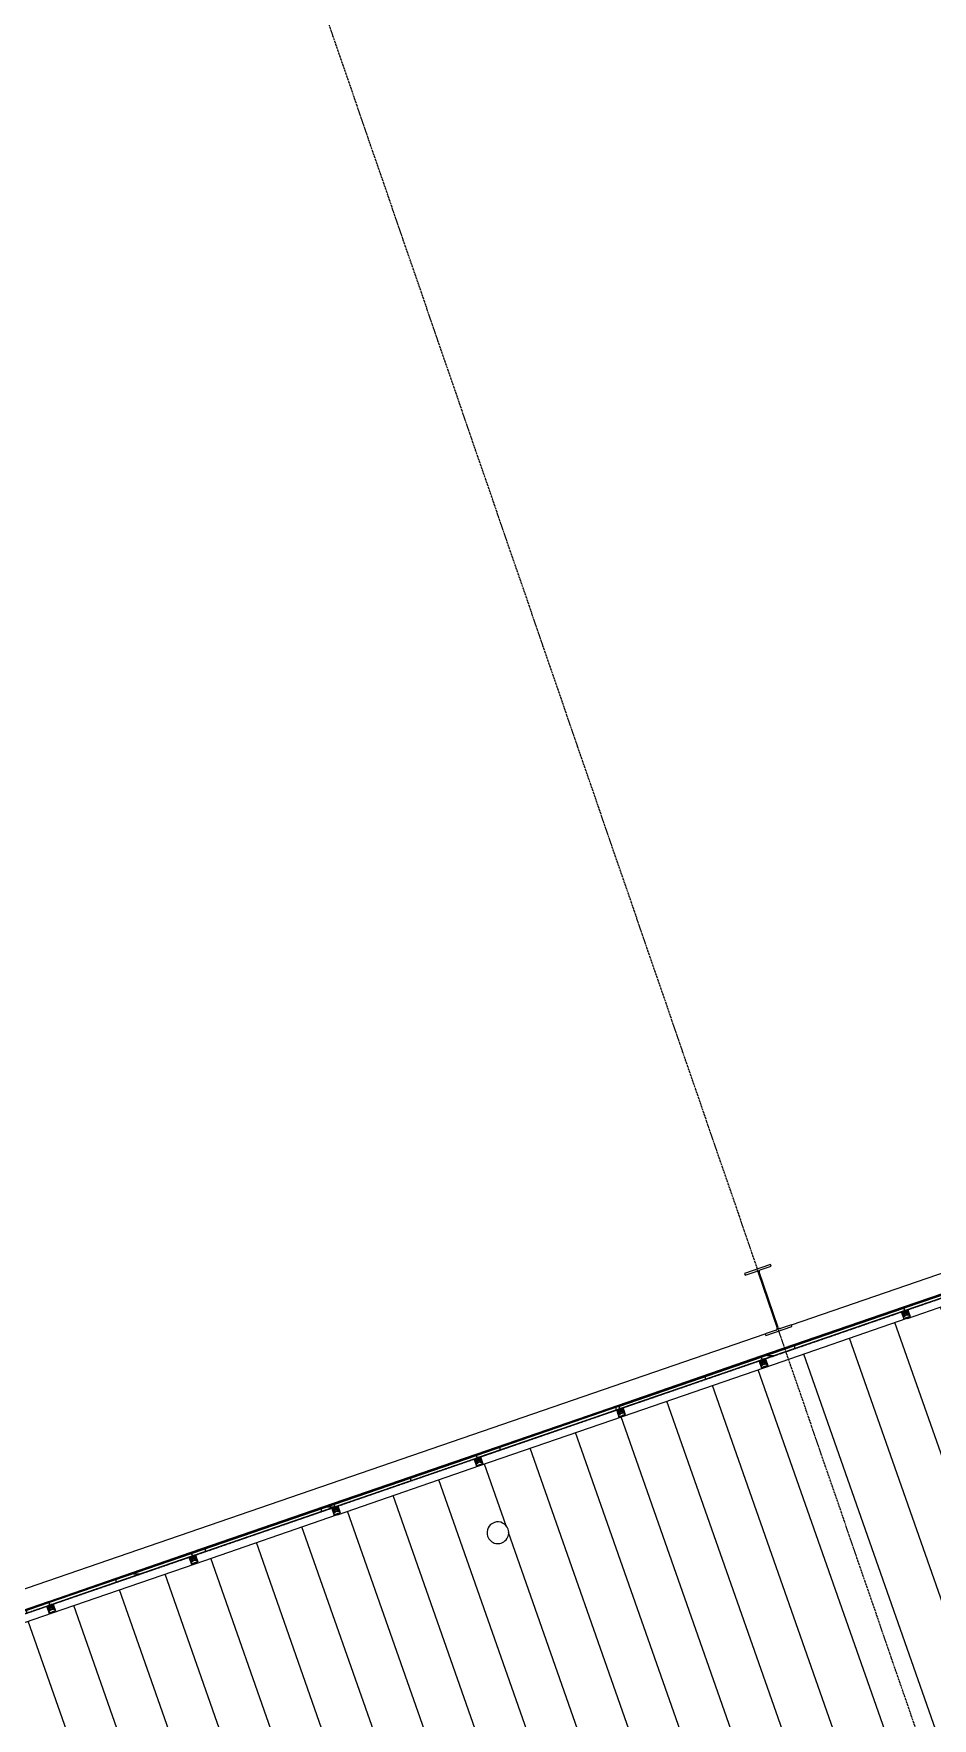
# Model space of a CAD drawing. Header units: millimetres. Extents: x -2479188 to -2300024, y 3874558 to 4053369.
# Drawn here: x -2374610 to -2368407, y 3981412 to 3993037 of the extents above; entities that cross this region are included whole.
import ezdxf

# ---------------------------------------------------------------- set-up
doc = ezdxf.new("R2010")
doc.units = ezdxf.units.MM
doc.linetypes.add('Grid Line', pattern=[21, 12, -3, 3, -3])
doc.linetypes.add('Overhead', pattern=[4, 2.5, -1.5])
for name, color, linetype, lineweight in [('A-DETL-GENF', 92, 'Continuous', 5), ('A-FLOR-OVHD', 1, 'Overhead', 13), ('A-GENM', 13, 'Continuous', 5), ('A-GLAZ-CWMG', 51, 'Continuous', 5), ('A-ROOF-PATT', 132, 'Continuous', 5), ('P-SANR-FIXT', 6, 'Continuous', 5), ('S-BEAM', 12, 'Continuous', 5), ('S-GRID', 1, 'Continuous', 5)]:
    doc.layers.add(name, color=color, linetype=linetype, lineweight=lineweight)

# ---------------------------------------------------------------- blocks, each defined once
blk = doc.blocks.new('Downpipe - L Spreader - Default-1309623-GA - Part A 6m')
at = {"layer": 'P-SANR-FIXT'}
for start, end in [(0, 180), (180, 0)]:
    blk.add_arc((-40, 150), 75, start, end, dxfattribs=at)
blk = doc.blocks.new('Structural Framing 11 - Structural Framing 1-1640090-GA - Part A 6m')
at = {"layer": 'S-BEAM', "lineweight": 13}
for p, q in [((-2369524, 3984544), (-2369704, 3984482)), ((-2369700, 3984470), (-2369624, 3984496)), ((-2369610, 3984489), (-2369478, 3984105)), ((-2369470, 3984108), (-2369602, 3984492)), ((-2369595, 3984506), (-2369520, 3984532)), ((-2369520, 3984532), (-2369524, 3984544)), ((-2369704, 3984482), (-2369700, 3984470)), ((-2369485, 3984091), (-2369560, 3984065)), ((-2369560, 3984065), (-2369556, 3984053)), ((-2369556, 3984053), (-2369376, 3984115)), ((-2369380, 3984127), (-2369455, 3984101)), ((-2369376, 3984115), (-2369380, 3984127))]:
    blk.add_line(p, q, dxfattribs=at)
for centre, start, end in [((-2369621, 3984485), 19.0004, 109.0004), ((-2369591, 3984495), 109.0004, 199.0004), ((-2369489, 3984101), 289.0004, 19.0004), ((-2369459, 3984112), 199.0004, 289.0004)]:
    blk.add_arc(centre, 11.4, start, end, dxfattribs=at)
blk = doc.blocks.new('MulticellPanel_Polycarbonate_Danpal_1040w - Pearl Green-V38-GA - Part A 6m')
at = {"layer": 'A-GENM'}
h = blk.add_hatch(dxfattribs=at)
h.set_pattern_fill('FP_37', color=256, style=0, pattern_type=2)
h.set_pattern_definition([(250.995, (-941473.64, 4538387.35), (756.39213, -260.52053), []), (340.995, (-941473.64, 4538387.35), (260.52053, 756.39213), [])])
h.paths.add_polyline_path([(515, 6), (513, 1), (519, 3)])
h.paths.add_polyline_path([(520, 14), (515, 11), (515, 6), (520, 4)])
h.paths.add_polyline_path([(520, 2), (513, 1), (520, -7)])
h.paths.add_polyline_path([(511, 0), (-511, 0), (-519, -8), (-517, -16), (517, -16), (519, -8)])
h.paths.add_polyline_path([(-515, 6), (-519, 3), (-513, 1)])
h.paths.add_polyline_path([(-520, 14), (-520, 4), (-515, 6), (-515, 11)])
h.paths.add_polyline_path([(-513, 1), (-520, 2), (-520, -7)])
for p, q in [((-520, 14), (-520, 4)), ((-520, 2), (-520, -7)), ((-516, 15), (-519, 15)), ((-513, 6), (-515, 11)), ((-515, 11), (-513, 10)), ((-513, 1), (-515, 6)), ((-515, 6), (-513, 6)), ((-513, 10), (-514, 14)), ((511, 0), (-511, 0)), ((514, 14), (513, 10)), ((513, 10), (515, 11)), ((515, 11), (513, 6)), ((513, 6), (515, 6)), ((515, 6), (513, 1)), ((519, 15), (516, 15)), ((520, 4), (520, 14)), ((520, -7), (520, 2)), ((-520, -9), (-520, -13)), ((-517, -16), (517, -16)), ((520, -13), (520, -9))]:
    blk.add_line(p, q, dxfattribs=at)
for centre, radius, start, end in [((-519, 14), 1.5, 90, 180), ((-520, 3), 1.2, 270.0002, 89.9998), ((-516, 14), 1.5, 26.8391, 90), ((-511, 2), 2, 201.2136, 270), ((511, 2), 2, 270, 338.7864), ((516, 14), 1.5, 90, 153.1609), ((519, 14), 1.5, 360, 90), ((520, 3), 1.2, 90.0002, 269.9998), ((-520, -8), 1.2, 270.0002, 89.9998), ((-517, -13), 3, 180, 270), ((517, -13), 3, 270, 360), ((520, -8), 1.2, 90.0002, 269.9998)]:
    blk.add_arc(centre, radius, start, end, dxfattribs=at)
blk = doc.blocks.new('MulticellPanel_Polycarbonate_Danpal_1040w - Blue-V39-GA - Part A 6m')
at = {"layer": 'A-GENM'}
h = blk.add_hatch(dxfattribs=at)
h.set_pattern_fill('FP_38', color=256, style=0, pattern_type=2)
h.set_pattern_definition([(250.995, (-942513.64, 4538387.35), (756.39213, -260.52053), []), (340.995, (-942513.64, 4538387.35), (260.52053, 756.39213), [])])
h.paths.add_polyline_path([(515, 6), (513, 1), (519, 3)])
h.paths.add_polyline_path([(520, 14), (515, 11), (515, 6), (520, 4)])
h.paths.add_polyline_path([(520, 2), (513, 1), (520, -7)])
h.paths.add_polyline_path([(511, 0), (-511, 0), (-519, -8), (-517, -16), (517, -16), (519, -8)])
h.paths.add_polyline_path([(-515, 6), (-519, 3), (-513, 1)])
h.paths.add_polyline_path([(-520, 14), (-520, 4), (-515, 6), (-515, 11)])
h.paths.add_polyline_path([(-513, 1), (-520, 2), (-520, -7)])
for p, q in [((-520, 14), (-520, 4)), ((-520, 2), (-520, -7)), ((-516, 15), (-519, 15)), ((-513, 6), (-515, 11)), ((-515, 11), (-513, 10)), ((-513, 1), (-515, 6)), ((-515, 6), (-513, 6)), ((-513, 10), (-514, 14)), ((511, 0), (-511, 0)), ((514, 14), (513, 10)), ((513, 10), (515, 11)), ((515, 11), (513, 6)), ((513, 6), (515, 6)), ((515, 6), (513, 1)), ((519, 15), (516, 15)), ((520, 4), (520, 14)), ((520, -7), (520, 2)), ((-520, -9), (-520, -13)), ((-517, -16), (517, -16)), ((520, -13), (520, -9))]:
    blk.add_line(p, q, dxfattribs=at)
for centre, radius, start, end in [((-519, 14), 1.5, 90, 180), ((-520, 3), 1.2, 270.0002, 89.9998), ((-516, 14), 1.5, 26.8391, 90), ((-511, 2), 2, 201.2136, 270), ((511, 2), 2, 270, 338.7864), ((516, 14), 1.5, 90, 153.1609), ((519, 14), 1.5, 360, 90), ((520, 3), 1.2, 90.0002, 269.9998), ((-520, -8), 1.2, 270.0002, 89.9998), ((-517, -13), 3, 180, 270), ((517, -13), 3, 270, 360), ((520, -8), 1.2, 90.0002, 269.9998)]:
    blk.add_arc(centre, radius, start, end, dxfattribs=at)
blk = doc.blocks.new('MulticellPanel_Polycarbonate_Danpal_1040w - Blue-V40-GA - Part A 6m')
at = {"layer": 'A-GENM'}
h = blk.add_hatch(dxfattribs=at)
h.set_pattern_fill('FP_39', color=256, style=0, pattern_type=2)
h.set_pattern_definition([(250.995, (-943553.64, 4538387.35), (756.39213, -260.52053), []), (340.995, (-943553.64, 4538387.35), (260.52053, 756.39213), [])])
h.paths.add_polyline_path([(515, 6), (513, 1), (519, 3)])
h.paths.add_polyline_path([(520, 14), (515, 11), (515, 6), (520, 4)])
h.paths.add_polyline_path([(520, 2), (513, 1), (520, -7)])
h.paths.add_polyline_path([(511, 0), (-511, 0), (-519, -8), (-517, -16), (517, -16), (519, -8)])
h.paths.add_polyline_path([(-515, 6), (-519, 3), (-513, 1)])
h.paths.add_polyline_path([(-520, 14), (-520, 4), (-515, 6), (-515, 11)])
h.paths.add_polyline_path([(-513, 1), (-520, 2), (-520, -7)])
for p, q in [((-520, 14), (-520, 4)), ((-520, 2), (-520, -7)), ((-516, 15), (-519, 15)), ((-513, 6), (-515, 11)), ((-515, 11), (-513, 10)), ((-513, 1), (-515, 6)), ((-515, 6), (-513, 6)), ((-513, 10), (-514, 14)), ((511, 0), (-511, 0)), ((514, 14), (513, 10)), ((513, 10), (515, 11)), ((515, 11), (513, 6)), ((513, 6), (515, 6)), ((515, 6), (513, 1)), ((519, 15), (516, 15)), ((520, 4), (520, 14)), ((520, -7), (520, 2)), ((-520, -9), (-520, -13)), ((-517, -16), (517, -16)), ((520, -13), (520, -9))]:
    blk.add_line(p, q, dxfattribs=at)
for centre, radius, start, end in [((-519, 14), 1.5, 90, 180), ((-520, 3), 1.2, 270.0002, 89.9998), ((-516, 14), 1.5, 26.8391, 90), ((-511, 2), 2, 201.2136, 270), ((511, 2), 2, 270, 338.7864), ((516, 14), 1.5, 90, 153.1609), ((519, 14), 1.5, 360, 90), ((520, 3), 1.2, 90.0002, 269.9998), ((-520, -8), 1.2, 270.0002, 89.9998), ((-517, -13), 3, 180, 270), ((517, -13), 3, 270, 360), ((520, -8), 1.2, 90.0002, 269.9998)]:
    blk.add_arc(centre, radius, start, end, dxfattribs=at)
blk = doc.blocks.new('MulticellPanel_Polycarbonate_Danpal_1040w - Blue-V41-GA - Part A 6m')
at = {"layer": 'A-GENM'}
h = blk.add_hatch(dxfattribs=at)
h.set_pattern_fill('FP_40', color=256, style=0, pattern_type=2)
h.set_pattern_definition([(250.995, (-944593.64, 4538387.35), (756.39213, -260.52053), []), (340.995, (-944593.64, 4538387.35), (260.52053, 756.39213), [])])
h.paths.add_polyline_path([(515, 6), (513, 1), (519, 3)])
h.paths.add_polyline_path([(520, 14), (515, 11), (515, 6), (520, 4)])
h.paths.add_polyline_path([(520, 2), (513, 1), (520, -7)])
h.paths.add_polyline_path([(511, 0), (-511, 0), (-519, -8), (-517, -16), (517, -16), (519, -8)])
h.paths.add_polyline_path([(-515, 6), (-519, 3), (-513, 1)])
h.paths.add_polyline_path([(-520, 14), (-520, 4), (-515, 6), (-515, 11)])
h.paths.add_polyline_path([(-513, 1), (-520, 2), (-520, -7)])
for p, q in [((-520, 14), (-520, 4)), ((-520, 2), (-520, -7)), ((-516, 15), (-519, 15)), ((-513, 6), (-515, 11)), ((-515, 11), (-513, 10)), ((-513, 1), (-515, 6)), ((-515, 6), (-513, 6)), ((-513, 10), (-514, 14)), ((511, 0), (-511, 0)), ((514, 14), (513, 10)), ((513, 10), (515, 11)), ((515, 11), (513, 6)), ((513, 6), (515, 6)), ((515, 6), (513, 1)), ((519, 15), (516, 15)), ((520, 4), (520, 14)), ((520, -7), (520, 2)), ((-520, -9), (-520, -13)), ((-517, -16), (517, -16)), ((520, -13), (520, -9))]:
    blk.add_line(p, q, dxfattribs=at)
for centre, radius, start, end in [((-519, 14), 1.5, 90, 180), ((-520, 3), 1.2, 270.0002, 89.9998), ((-516, 14), 1.5, 26.8391, 90), ((-511, 2), 2, 201.2136, 270), ((511, 2), 2, 270, 338.7864), ((516, 14), 1.5, 90, 153.1609), ((519, 14), 1.5, 360, 90), ((520, 3), 1.2, 90.0002, 269.9998), ((-520, -8), 1.2, 270.0002, 89.9998), ((-517, -13), 3, 180, 270), ((517, -13), 3, 270, 360), ((520, -8), 1.2, 90.0002, 269.9998)]:
    blk.add_arc(centre, radius, start, end, dxfattribs=at)
blk = doc.blocks.new('MulticellPanel_Polycarbonate_Danpal_1040w - Blue-V42-GA - Part A 6m')
at = {"layer": 'A-GENM'}
h = blk.add_hatch(dxfattribs=at)
h.set_pattern_fill('FP_41', color=256, style=0, pattern_type=2)
h.set_pattern_definition([(250.995, (-945633.64, 4538387.35), (756.39213, -260.52053), []), (340.995, (-945633.64, 4538387.35), (260.52053, 756.39213), [])])
h.paths.add_polyline_path([(515, 6), (513, 1), (519, 3)])
h.paths.add_polyline_path([(520, 14), (515, 11), (515, 6), (520, 4)])
h.paths.add_polyline_path([(520, 2), (513, 1), (520, -7)])
h.paths.add_polyline_path([(511, 0), (-511, 0), (-519, -8), (-517, -16), (517, -16), (519, -8)])
h.paths.add_polyline_path([(-515, 6), (-519, 3), (-513, 1)])
h.paths.add_polyline_path([(-520, 14), (-520, 4), (-515, 6), (-515, 11)])
h.paths.add_polyline_path([(-513, 1), (-520, 2), (-520, -7)])
for p, q in [((-520, 14), (-520, 4)), ((-520, 2), (-520, -7)), ((-516, 15), (-519, 15)), ((-513, 6), (-515, 11)), ((-515, 11), (-513, 10)), ((-513, 1), (-515, 6)), ((-515, 6), (-513, 6)), ((-513, 10), (-514, 14)), ((511, 0), (-511, 0)), ((514, 14), (513, 10)), ((513, 10), (515, 11)), ((515, 11), (513, 6)), ((513, 6), (515, 6)), ((515, 6), (513, 1)), ((519, 15), (516, 15)), ((520, 4), (520, 14)), ((520, -7), (520, 2)), ((-520, -9), (-520, -13)), ((-517, -16), (517, -16)), ((520, -13), (520, -9))]:
    blk.add_line(p, q, dxfattribs=at)
for centre, radius, start, end in [((-519, 14), 1.5, 90, 180), ((-520, 3), 1.2, 270.0002, 89.9998), ((-516, 14), 1.5, 26.8391, 90), ((-511, 2), 2, 201.2136, 270), ((511, 2), 2, 270, 338.7864), ((516, 14), 1.5, 90, 153.1609), ((519, 14), 1.5, 360, 90), ((520, 3), 1.2, 90.0002, 269.9998), ((-520, -8), 1.2, 270.0002, 89.9998), ((-517, -13), 3, 180, 270), ((517, -13), 3, 270, 360), ((520, -8), 1.2, 90.0002, 269.9998)]:
    blk.add_arc(centre, radius, start, end, dxfattribs=at)
blk = doc.blocks.new('MulticellPanel_Polycarbonate_Danpal_1040w - Blue-V43-GA - Part A 6m')
at = {"layer": 'A-GENM'}
h = blk.add_hatch(dxfattribs=at)
h.set_pattern_fill('FP_42', color=256, style=0, pattern_type=2)
h.set_pattern_definition([(250.995, (-946673.64, 4538387.35), (756.39213, -260.52053), []), (340.995, (-946673.64, 4538387.35), (260.52053, 756.39213), [])])
h.paths.add_polyline_path([(515, 6), (513, 1), (519, 3)])
h.paths.add_polyline_path([(520, 14), (515, 11), (515, 6), (520, 4)])
h.paths.add_polyline_path([(520, 2), (513, 1), (520, -7)])
h.paths.add_polyline_path([(511, 0), (-511, 0), (-519, -8), (-517, -16), (517, -16), (519, -8)])
h.paths.add_polyline_path([(-515, 6), (-519, 3), (-513, 1)])
h.paths.add_polyline_path([(-520, 14), (-520, 4), (-515, 6), (-515, 11)])
h.paths.add_polyline_path([(-513, 1), (-520, 2), (-520, -7)])
for p, q in [((-520, 14), (-520, 4)), ((-520, 2), (-520, -7)), ((-516, 15), (-519, 15)), ((-513, 6), (-515, 11)), ((-515, 11), (-513, 10)), ((-513, 1), (-515, 6)), ((-515, 6), (-513, 6)), ((-513, 10), (-514, 14)), ((511, 0), (-511, 0)), ((514, 14), (513, 10)), ((513, 10), (515, 11)), ((515, 11), (513, 6)), ((513, 6), (515, 6)), ((515, 6), (513, 1)), ((519, 15), (516, 15)), ((520, 4), (520, 14)), ((520, -7), (520, 2)), ((-520, -9), (-520, -13)), ((-517, -16), (517, -16)), ((520, -13), (520, -9))]:
    blk.add_line(p, q, dxfattribs=at)
for centre, radius, start, end in [((-519, 14), 1.5, 90, 180), ((-520, 3), 1.2, 270.0002, 89.9998), ((-516, 14), 1.5, 26.8391, 90), ((-511, 2), 2, 201.2136, 270), ((511, 2), 2, 270, 338.7864), ((516, 14), 1.5, 90, 153.1609), ((519, 14), 1.5, 360, 90), ((520, 3), 1.2, 90.0002, 269.9998), ((-520, -8), 1.2, 270.0002, 89.9998), ((-517, -13), 3, 180, 270), ((517, -13), 3, 270, 360), ((520, -8), 1.2, 90.0002, 269.9998)]:
    blk.add_arc(centre, radius, start, end, dxfattribs=at)
blk = doc.blocks.new('MulticellPanel_Polycarbonate_Danpal_1040w - Blue-V44-GA - Part A 6m')
at = {"layer": 'A-GENM'}
h = blk.add_hatch(dxfattribs=at)
h.set_pattern_fill('FP_43', color=256, style=0, pattern_type=2)
h.set_pattern_definition([(250.995, (-947713.64, 4538387.35), (756.39213, -260.52053), []), (340.995, (-947713.64, 4538387.35), (260.52053, 756.39213), [])])
h.paths.add_polyline_path([(515, 6), (513, 1), (519, 3)])
h.paths.add_polyline_path([(520, 14), (515, 11), (515, 6), (520, 4)])
h.paths.add_polyline_path([(520, 2), (513, 1), (520, -7)])
h.paths.add_polyline_path([(511, 0), (-511, 0), (-519, -8), (-517, -16), (517, -16), (519, -8)])
h.paths.add_polyline_path([(-515, 6), (-519, 3), (-513, 1)])
h.paths.add_polyline_path([(-520, 14), (-520, 4), (-515, 6), (-515, 11)])
h.paths.add_polyline_path([(-513, 1), (-520, 2), (-520, -7)])
for p, q in [((-520, 14), (-520, 4)), ((-520, 2), (-520, -7)), ((-516, 15), (-519, 15)), ((-513, 6), (-515, 11)), ((-515, 11), (-513, 10)), ((-513, 1), (-515, 6)), ((-515, 6), (-513, 6)), ((-513, 10), (-514, 14)), ((511, 0), (-511, 0)), ((514, 14), (513, 10)), ((513, 10), (515, 11)), ((515, 11), (513, 6)), ((513, 6), (515, 6)), ((515, 6), (513, 1)), ((519, 15), (516, 15)), ((520, 4), (520, 14)), ((520, -7), (520, 2)), ((-520, -9), (-520, -13)), ((-517, -16), (517, -16)), ((520, -13), (520, -9))]:
    blk.add_line(p, q, dxfattribs=at)
for centre, radius, start, end in [((-519, 14), 1.5, 90, 180), ((-520, 3), 1.2, 270.0002, 89.9998), ((-516, 14), 1.5, 26.8391, 90), ((-511, 2), 2, 201.2136, 270), ((511, 2), 2, 270, 338.7864), ((516, 14), 1.5, 90, 153.1609), ((519, 14), 1.5, 360, 90), ((520, 3), 1.2, 90.0002, 269.9998), ((-520, -8), 1.2, 270.0002, 89.9998), ((-517, -13), 3, 180, 270), ((517, -13), 3, 270, 360), ((520, -8), 1.2, 90.0002, 269.9998)]:
    blk.add_arc(centre, radius, start, end, dxfattribs=at)
blk = doc.blocks.new('MulticellPanel_Polycarbonate_Danpal_1040w - Premium Purple-V45-GA - Part A 6m')
at = {"layer": 'A-GENM'}
h = blk.add_hatch(dxfattribs=at)
h.set_pattern_fill('FP_44', color=256, style=0, pattern_type=2)
h.set_pattern_definition([(250.995, (-948753.64, 4538387.35), (756.39213, -260.52053), []), (340.995, (-948753.64, 4538387.35), (260.52053, 756.39213), [])])
h.paths.add_polyline_path([(515, 6), (513, 1), (519, 3)])
h.paths.add_polyline_path([(520, 14), (515, 11), (515, 6), (520, 4)])
h.paths.add_polyline_path([(520, 2), (513, 1), (520, -7)])
h.paths.add_polyline_path([(511, 0), (-511, 0), (-519, -8), (-517, -16), (517, -16), (519, -8)])
h.paths.add_polyline_path([(-515, 6), (-519, 3), (-513, 1)])
h.paths.add_polyline_path([(-520, 14), (-520, 4), (-515, 6), (-515, 11)])
h.paths.add_polyline_path([(-513, 1), (-520, 2), (-520, -7)])
for p, q in [((-520, 14), (-520, 4)), ((-520, 2), (-520, -7)), ((-516, 15), (-519, 15)), ((-513, 6), (-515, 11)), ((-515, 11), (-513, 10)), ((-513, 1), (-515, 6)), ((-515, 6), (-513, 6)), ((-513, 10), (-514, 14)), ((511, 0), (-511, 0)), ((514, 14), (513, 10)), ((513, 10), (515, 11)), ((515, 11), (513, 6)), ((513, 6), (515, 6)), ((515, 6), (513, 1)), ((519, 15), (516, 15)), ((520, 4), (520, 14)), ((520, -7), (520, 2)), ((-520, -9), (-520, -13)), ((-517, -16), (517, -16)), ((520, -13), (520, -9))]:
    blk.add_line(p, q, dxfattribs=at)
for centre, radius, start, end in [((-519, 14), 1.5, 90, 180), ((-520, 3), 1.2, 270.0002, 89.9998), ((-516, 14), 1.5, 26.8391, 90), ((-511, 2), 2, 201.2136, 270), ((511, 2), 2, 270, 338.7864), ((516, 14), 1.5, 90, 153.1609), ((519, 14), 1.5, 360, 90), ((520, 3), 1.2, 90.0002, 269.9998), ((-520, -8), 1.2, 270.0002, 89.9998), ((-517, -13), 3, 180, 270), ((517, -13), 3, 270, 360), ((520, -8), 1.2, 90.0002, 269.9998)]:
    blk.add_arc(centre, radius, start, end, dxfattribs=at)
blk = doc.blocks.new('Rectangular Mullion - Frame_Framed Facade_Danpal_DPANMF BT1-V16-GA - Part A 6m')
at = {"layer": 'A-GLAZ-CWMG'}
for p, q in [((-2345007, 3992379), (-2344024, 3992718)), ((-2345005, 3992373), (-2344022, 3992712)), ((-2344993, 3992356), (-2344021, 3992690)), ((-2344980, 3992300), (-2343997, 3992639))]:
    blk.add_line(p, q, dxfattribs=at)
blk = doc.blocks.new('Rectangular Mullion - DPAEC50-V17-GA - Part A 6m')
at = {"layer": 'A-DETL-GENF'}
for p, q in [((24, 54), (-24, 54)), ((-24, 54), (-24, 5)), ((-23, 3), (-18, 3)), ((-22, 7), (-22, 34)), ((-21, 43), (-21, 50)), ((-21, 35), (-18, 35)), ((-17, 7), (-21, 6)), ((-20, 51), (-1, 51)), ((-20, 41), (-20, 43)), ((-15, 18), (-20, 9)), ((-20, 9), (-15, 17)), ((-20, 9), (-20, 7)), ((-20, 8), (-20, 9)), ((-14, 8), (-20, 8)), ((-20, 7), (-14, 7)), ((-17, 40), (-19, 40)), ((-10, 37), (-18, 37)), ((-18, 35), (-18, 22)), ((-16, 22), (-17, 35)), ((-17, 35), (-9, 35)), ((-9, 20), (-14, 20)), ((-14, 19), (-10, 19)), ((-9, 9), (-13, 8)), ((-13, 7), (-7, 9)), ((-8, 2), (-12, 1)), ((-12, 1), (-9, 1)), ((-8, 37), (-9, 37)), ((9, 34), (-9, 34)), ((-9, 34), (-8, 34)), ((-7, 9), (-9, 5)), ((-9, 4), (-7, 4)), ((-8, 36), (-8, 37)), ((-8, 34), (-8, 22)), ((-8, 5), (-6, 10)), ((-6, 10), (-8, 9)), ((-8, 2), (-6, 5)), ((-6, 5), (-8, 5)), ((-7, 4), (-8, 2)), ((-7, 22), (-7, 34)), ((-7, 34), (7, 34)), ((-4, 23), (3, 23)), ((3, 23), (-4, 23)), ((-1, 51), (0, 52)), ((0, 52), (1, 51)), ((1, 51), (20, 51)), ((8, 9), (6, 10)), ((6, 10), (8, 5)), ((8, 5), (6, 5)), ((6, 5), (8, 2)), ((7, 34), (7, 22)), ((9, 5), (7, 9)), ((7, 9), (13, 7)), ((8, 2), (7, 4)), ((7, 4), (9, 4)), ((9, 37), (8, 37)), ((8, 37), (8, 36)), ((8, 22), (8, 34)), ((8, 34), (9, 34)), ((12, 1), (8, 2)), ((9, 35), (17, 35)), ((14, 20), (9, 20)), ((13, 8), (9, 9)), ((9, 1), (12, 1)), ((18, 37), (10, 37)), ((10, 19), (14, 19)), ((20, 8), (14, 8)), ((14, 7), (20, 7)), ((20, 9), (15, 18)), ((15, 17), (20, 9)), ((17, 35), (16, 22)), ((19, 40), (17, 40)), ((21, 6), (17, 7)), ((18, 22), (18, 35)), ((18, 35), (21, 35)), ((18, 3), (23, 3)), ((20, 43), (20, 41)), ((20, 7), (20, 9)), ((20, 9), (20, 8)), ((21, 50), (21, 43)), ((22, 34), (22, 7)), ((24, 5), (24, 54))]:
    blk.add_line(p, q, dxfattribs=at)
for centre, radius, start, end in [((-23, 5), 1, 180, 270), ((-21, 39), 2.1, 75, 15), ((-21, 34), 1, 90, 180), ((-21, 7), 1, 180, 275), ((-20, 50), 1.2, 90, 180), ((-21, 39), 3.7, 75, 100.9055), ((-21, 39), 3.7, 325.4192, 15), ((-9, 28), 6, 90, 178.5709), ((137, 25), 152, 178.5709, 182.4896), ((137, 25), 152, 182.9076, 186.319), ((-9, 28), 5.2, 90, 178.5709), ((137, 25), 151, 178.5709, 181.8369), ((137, 25), 151, 182.064, 186.2791), ((137, 25), 152, 186.7358, 188.8939), ((137, 25), 151, 186.7315, 189.0318), ((-12, 2), 0.975, 188.8939, 275.24), ((-10, 38), 0.706, 289.0493, 354.5477), ((-4, 17), 6.58, 156.7371, 181.8449), ((16, 17), 26.5, 181.8449, 197.5886), ((-9, 36), 1, 270, 360), ((-4, 17), 5.98, 90, 181.8449), ((-4, 17), 6.58, 131.8412, 150.9148), ((16, 17), 25.9, 181.8449, 197.6717), ((-9, 4), 0.4, 157.1611, 284), ((-9, 2), 0.963, 275.24, 334.4387), ((-4, 17), 6.58, 90, 125.1634), ((3, 17), 5.98, 358.1551, 90), ((3, 17), 6.58, 54.8366, 90), ((9, 36), 1, 180, 270), ((3, 17), 6.58, 29.0852, 48.1588), ((-16, 17), 25.9, 342.3283, 358.1551), ((9, 2), 0.963, 205.5613, 264.76), ((10, 38), 0.706, 185.4523, 250.9507), ((9, 28), 6, 1.4287, 89.9792), ((9, 28), 5.2, 1.4291, 90), ((-16, 17), 26.5, 342.4114, 358.1551), ((9, 4), 0.4, 256, 22.8389), ((3, 17), 6.58, 358.1551, 23.2629), ((-137, 25), 151, 350.9682, 353.2685), ((12, 2), 0.975, 264.76, 351.1061), ((-137, 25), 151, 353.7209, 357.936), ((-137, 25), 152, 351.1061, 353.2642), ((-137, 25), 151, 358.1631, 1.4291), ((-137, 25), 152, 353.681, 357.0924), ((-137, 25), 152, 357.5109, 1.4287), ((21, 39), 3.7, 165, 214.5808), ((21, 39), 2.1, 165, 105), ((20, 50), 1.2, 360, 90), ((21, 39), 3.7, 79.0945, 105), ((21, 34), 1, 360, 90), ((21, 7), 1, 265, 360), ((23, 5), 1, 270, 360)]:
    blk.add_arc(centre, radius, start, end, dxfattribs=at)
for points, knots in [([(-18, 22), (-18, 22), (-18, 21), (-17, 21), (-17, 21), (-17, 21), (-17, 22), (-16, 22), (-16, 22), (-16, 22), (-16, 22)], [0, 0, 0, 0, 0.125, 0.25, 0.5, 0.625, 0.75, 0.875, 0.9375, 1, 1, 1, 1]), ([(-18, 3), (-18, 3), (-18, 4), (-18, 4), (-17, 4), (-17, 4), (-17, 4), (-17, 4), (-17, 5), (-17, 5), (-17, 5), (-17, 5), (-16, 6), (-16, 6), (-16, 6), (-16, 6), (-16, 6), (-17, 7), (-17, 7), (-17, 7), (-17, 7)], [0, 0, 0, 0, 0.083333, 0.166667, 0.208333, 0.25, 0.333333, 0.375, 0.416667, 0.458333, 0.5, 0.583333, 0.666667, 0.729167, 0.791667, 0.84375, 0.885417, 0.927083, 0.96875, 1, 1, 1, 1]), ([(16, 22), (16, 22), (16, 22), (16, 22), (17, 22), (17, 22), (17, 21), (18, 21), (18, 22)], [0, 0, 0, 0, 0.0625, 0.125, 0.1875, 0.3125, 0.4375, 1, 1, 1, 1]), ([(17, 7), (17, 7), (17, 7), (17, 7), (16, 6), (16, 6), (16, 6), (16, 6), (16, 6), (17, 5), (17, 5), (17, 4), (18, 3), (18, 3)], [0, 0, 0, 0, 0.03125, 0.072917, 0.114583, 0.15625, 0.208333, 0.270833, 0.333333, 0.416667, 0.583333, 0.75, 1, 1, 1, 1])]:
    blk.add_open_spline(points, degree=3, knots=knots, dxfattribs=at)
blk = doc.blocks.new('Rectangular Mullion - Mullion_FramedFacade_Danpal_DPAEC50-V18-GA - Part A 6m')
at = {"layer": 'A-GLAZ-CWMG'}
for p, q in [((-23, -4), (-18, -4)), ((-22, -9), (-20, -9)), ((-17, -7), (-21, -6)), ((-20, -9), (-20, -7)), ((-20, -7), (-14, -7)), ((-12, -1), (-9, -1)), ((-8, -2), (-6, -5)), ((-6, -5), (-8, -5)), ((-8, -5), (-6, -10)), ((-6, -10), (-8, -9)), ((-4, -23), (4, -23)), ((6, -5), (8, -2)), ((6, -10), (8, -5)), ((8, -5), (6, -5)), ((8, -9), (6, -10)), ((9, -1), (12, -1)), ((14, -7), (20, -7)), ((21, -6), (17, -7)), ((18, -4), (23, -4)), ((20, -7), (20, -9)), ((20, -9), (22, -9))]:
    blk.add_line(p, q, dxfattribs=at)
for centre, radius, start, end in [((-23, -5), 1, 90, 180), ((-21, -7), 1, 85, 180), ((137, -25), 152, 171.1061, 173.2642), ((-12, -2), 0.975, 84.76, 171.1061), ((-9, -2), 0.963, 25.5613, 84.76), ((16, -17), 25.9, 162.3283, 178.1551), ((-4, -17), 5.98, 178.1551, 270), ((4, -17), 5.98, 270, 1.8449), ((9, -2), 0.963, 95.24, 154.4387), ((-16, -17), 25.9, 1.8449, 17.6717), ((12, -2), 0.975, 8.8939, 95.24), ((-137, -25), 152, 6.7358, 8.8939), ((21, -7), 1, 47.5, 95), ((23, -5), 1, 0, 90)]:
    blk.add_arc(centre, radius, start, end, dxfattribs=at)
for points, knots in [([(-18, -4), (-18, -4), (-18, -4), (-18, -4), (-17, -4), (-17, -4), (-17, -4), (-17, -4), (-17, -5), (-17, -5), (-17, -5), (-17, -5), (-16, -6), (-16, -6), (-16, -6), (-16, -6), (-16, -6), (-17, -7), (-17, -7), (-17, -7), (-17, -7)], [0, 0, 0, 0, 0.083333, 0.166667, 0.208333, 0.25, 0.333333, 0.375, 0.416667, 0.458333, 0.5, 0.583333, 0.666667, 0.729167, 0.791667, 0.84375, 0.885417, 0.927083, 0.96875, 1, 1, 1, 1]), ([(17, -7), (17, -7), (17, -7), (17, -7), (16, -6), (16, -6), (16, -6), (16, -6), (16, -6), (17, -5), (17, -5), (17, -4), (18, -4), (18, -4)], [0, 0, 0, 0, 0.03125, 0.072917, 0.114583, 0.15625, 0.208333, 0.270833, 0.333333, 0.416667, 0.583333, 0.75, 1, 1, 1, 1])]:
    blk.add_open_spline(points, degree=3, knots=knots, dxfattribs=at)
blk = doc.blocks.new('Structural Framing 61 - Structural Framing 1-2879215-GA - Part A 6m')
at = {"layer": 'S-BEAM'}
for p, q in [((-2369380, 3984127), (-2360105, 3987320)), ((-2378835, 3980871), (-2369560, 3984065))]:
    blk.add_line(p, q, dxfattribs=at)

msp = doc.modelspace()

# ---------------------------------------------------------------- hatches: boundary and pattern name
at = {"layer": 'A-ROOF-PATT'}
h = msp.add_hatch(dxfattribs=at)
h.set_pattern_fill('FP_1', color=256, style=0, pattern_type=2)
h.set_pattern_definition([(109.367, (-4018.33, 11431.97), (-314.1568, -110.428734), [])])
h.paths.add_polyline_path([(-2379210.5, 3972669.7), (-2379200.7, 3972672.3), (-2379210.5, 3972757), (-2379210.5, 3972672.3)])
h.paths.add_polyline_path([(-2395153, 3967433.9), (-2339817, 3967433.9), (-2339817, 3977217.7), (-2344520.5, 3976673.7), (-2344516, 3976624.7), (-2344563.3, 3976619.1), (-2344575, 3976616.9), (-2344575.7, 3976615.1), (-2344741.4, 3976596.7), (-2344741.4, 3976596), (-2344777.5, 3976594.3), (-2344803.1, 3976592.7), (-2344808.6, 3976640.4), (-2350252.4, 3976010.8), (-2350247.9, 3975961.7), (-2350295.1, 3975956.1), (-2350306.8, 3975954), (-2350307.6, 3975952.2), (-2350473.2, 3975933.8), (-2350473.2, 3975933), (-2350509.3, 3975931.4), (-2350535, 3975929.8), (-2350540.5, 3975977.5), (-2355984.2, 3975347.9), (-2355979.7, 3975298.8), (-2356026.9, 3975293.2), (-2356038.6, 3975291), (-2356039.4, 3975289.2), (-2356205, 3975270.8), (-2356206.1, 3975270.2), (-2356227.8, 3975270), (-2356266.8, 3975266.8), (-2356272.3, 3975314.6), (-2361716, 3974685), (-2361711.5, 3974635.9), (-2361758.8, 3974630.3), (-2361770.5, 3974628.1), (-2361771.2, 3974626.3), (-2361936.9, 3974607.9), (-2361936.9, 3974607.2), (-2361973, 3974605.6), (-2361998.6, 3974603.9), (-2362004.1, 3974651.7), (-2367447.9, 3974022), (-2367443.4, 3973973), (-2367490.6, 3973967.4), (-2367502.3, 3973965.2), (-2367503.1, 3973963.4), (-2367668.7, 3973945), (-2367668.7, 3973944.3), (-2367704.8, 3973942.6), (-2367730.5, 3973941), (-2367736, 3973988.7), (-2373179.7, 3973359.1), (-2373175.2, 3973310.1), (-2373222.4, 3973304.4), (-2373234.1, 3973302.3), (-2373234.9, 3973300.5), (-2373400.5, 3973282.1), (-2373400.5, 3973281.4), (-2373436.6, 3973279.7), (-2373462.3, 3973278.1), (-2373467.8, 3973325.8), (-2378911.5, 3972696.2), (-2378907, 3972647.1), (-2378954.3, 3972641.5), (-2378966, 3972639.4), (-2378966.7, 3972637.6), (-2379132.4, 3972619.1), (-2379133.4, 3972618.5), (-2379155.1, 3972618.3), (-2379194.1, 3972615.1), (-2379200, 3972662.9), (-2384512.7, 3972048.3), (-2384502.4, 3971953.6), (-2385050.7, 3971890.3), (-2385081.1, 3972155.2), (-2384532.8, 3972218.5), (-2384513.5, 3972057.3), (-2379210.5, 3972669.7), (-2379210.5, 3972757), (-2379215.7, 3972812.5), (-2379167.1, 3972817.7), (-2379155, 3972815.1), (-2379154.2, 3972816.9), (-2378988.6, 3972835.5), (-2378988.6, 3972836.1), (-2378966.7, 3972841.3), (-2378928.6, 3972844.4), (-2378912.5, 3972704.1), (-2373468.7, 3973333.7), (-2373483.8, 3973475.4), (-2373435.3, 3973480.7), (-2373423.2, 3973478), (-2373422.4, 3973479.9), (-2373256.8, 3973498.4), (-2373256.8, 3973499.1), (-2373234.9, 3973504.2), (-2373196.8, 3973507.4), (-2373180.6, 3973367.1), (-2367736.9, 3973996.7), (-2367752, 3974138.4), (-2367703.5, 3974143.6), (-2367691.3, 3974140.9), (-2367690.6, 3974142.8), (-2367524.9, 3974161.3), (-2367524.9, 3974162), (-2367503.1, 3974167.1), (-2367465, 3974170.3), (-2367448.8, 3974030), (-2362005, 3974659.6), (-2362020.2, 3974801.3), (-2361971.6, 3974806.5), (-2361959.5, 3974803.9), (-2361958.7, 3974805.7), (-2361793.1, 3974824.2), (-2361793.1, 3974824.9), (-2361771.2, 3974830.1), (-2361733.1, 3974833.2), (-2361717, 3974692.9), (-2356273.2, 3975322.5), (-2356288.3, 3975464.2), (-2356239.8, 3975469.4), (-2356227.7, 3975466.8), (-2356226.9, 3975468.6), (-2356061.3, 3975487.2), (-2356061.3, 3975487.8), (-2356039.4, 3975493), (-2356001.3, 3975496.1), (-2355985.1, 3975355.8), (-2350541.4, 3975985.4), (-2350556.5, 3976127.1), (-2350507.9, 3976132.3), (-2350495.8, 3976129.7), (-2350495.1, 3976131.6), (-2350329.4, 3976150.1), (-2350329.4, 3976150.7), (-2350307.6, 3976155.9), (-2350269.5, 3976159.1), (-2350253.3, 3976018.8), (-2344809.5, 3976648.4), (-2344824.6, 3976790), (-2344776.1, 3976795.3), (-2344764, 3976792.6), (-2344763.2, 3976794.5), (-2344597.6, 3976813), (-2344597.6, 3976813.7), (-2344575.7, 3976818.8), (-2344537.6, 3976822), (-2344521.5, 3976681.7), (-2339817, 3977225.8), (-2339817, 3989581.9), (-2341201.2, 3993601.8), (-2387343.6, 3977708.9), (-2397478.9, 3974146.4), (-2395280.2, 3967761.1), (-2395420.1, 3967713), (-2397618.5, 3974097.3), (-2397703.4, 3974067.4), (-2395505.3, 3967683.7), (-2395543.1, 3967670.7), (-2397741.1, 3974054.2), (-2397781.7, 3974039.8), (-2397673.7, 3973729.6), (-2395460.8, 3967433.9)])
h.paths.add_polyline_path([(-2381874.4, 3972354), (-2381855.1, 3972356.6), (-2381865.9, 3972355)])
h.paths.add_polyline_path([(-2395958.4, 3974286.8), (-2395986.7, 3974294.4), (-2396009.9, 3974312.2), (-2396024.5, 3974337.6), (-2396028.3, 3974366.6), (-2396020.8, 3974394.8), (-2396002.9, 3974418), (-2395977.6, 3974432.7), (-2395948.6, 3974436.5), (-2395920.3, 3974428.9), (-2395897.1, 3974411.1), (-2395882.5, 3974385.7), (-2395878.7, 3974356.7), (-2395886.2, 3974328.4), (-2395904.1, 3974305.2), (-2395929.4, 3974290.6)])
h.paths.add_polyline_path([(-2391146, 3975919.2), (-2391174.3, 3975926.7), (-2391197.5, 3975944.6), (-2391212.1, 3975969.9), (-2391215.9, 3975998.9), (-2391208.3, 3976027.2), (-2391190.5, 3976050.4), (-2391165.2, 3976065), (-2391136.2, 3976068.8), (-2391107.9, 3976061.2), (-2391084.7, 3976043.4), (-2391070.1, 3976018.1), (-2391066.2, 3975989.1), (-2391073.8, 3975960.8), (-2391091.7, 3975937.6), (-2391117, 3975923), (-2391136.2, 3975920.4)])
h.paths.add_polyline_path([(-2386228.6, 3977588.1), (-2386256.8, 3977595.7), (-2386280, 3977613.5), (-2386294.7, 3977638.8), (-2386298.5, 3977667.8), (-2386290.9, 3977696.1), (-2386273.1, 3977719.3), (-2386247.7, 3977733.9), (-2386218.7, 3977737.7), (-2386190.4, 3977730.2), (-2386167.2, 3977712.3), (-2386152.6, 3977687), (-2386148.8, 3977658), (-2386156.4, 3977629.7), (-2386174.2, 3977606.5), (-2386199.6, 3977591.9), (-2386218.7, 3977589.4)])
h.paths.add_polyline_path([(-2382750.9, 3977732.3), (-2382759, 3977734.6), (-2382766.3, 3977744.4), (-2382764.7, 3977756.3), (-2382759.2, 3977763.2), (-2382761.7, 3977765.1), (-2382762.6, 3977764.5), (-2382766.9, 3977773.3), (-2382768.6, 3977804.3), (-2382775, 3977804.3), (-2382775, 3977814.3), (-2382726.7, 3977814.3), (-2382726.7, 3977804.3), (-2382734.9, 3977804.3), (-2382737, 3977773.3), (-2382742.9, 3977773.3), (-2382744.9, 3977765.4), (-2382739.6, 3977759.6), (-2382735.4, 3977748.3), (-2382737, 3977740.3), (-2382742.9, 3977734.5), (-2382748.8, 3977732.9)])
h.paths.add_polyline_path([(-2383707.6, 3977758), (-2383707.6, 3977770.6), (-2383708.4, 3977773.3), (-2383709.9, 3977773.3), (-2383710.6, 3977763.6), (-2383707.7, 3977758.3)])
h.paths.add_polyline_path([(-2382779.3, 3977761.4), (-2382784, 3977763.3), (-2382774.7, 3977762.2)])
h.paths.add_polyline_path([(-2383676.9, 3977732.3), (-2383676.9, 3977737), (-2383685.6, 3977737), (-2383688.3, 3977737), (-2383691.9, 3977740.8), (-2383686.6, 3977742.1), (-2383691.9, 3977746.8), (-2383697.5, 3977746.8), (-2383698.9, 3977751.3), (-2383704.1, 3977754.7), (-2383704.4, 3977758.2), (-2383710.4, 3977759.6), (-2383715.7, 3977773.3), (-2383717.9, 3977773.3), (-2383719.6, 3977804.3), (-2383726, 3977804.3), (-2383726, 3977814.3), (-2383677.7, 3977814.3), (-2383677.7, 3977804.3), (-2383685.9, 3977804.3), (-2383688, 3977773.3), (-2383693.9, 3977773.3), (-2383694, 3977767.2), (-2383695.3, 3977764.3), (-2383691.7, 3977758.3), (-2383689.3, 3977758.3), (-2383687.1, 3977759.9), (-2383676.9, 3977758.3), (-2383676.9, 3977764.3), (-2382796.7, 3977762.2), (-2382794.3, 3977761.4), (-2382777.4, 3977760.8), (-2382772.1, 3977757.2), (-2382773.4, 3977754.4), (-2382771.7, 3977752.5), (-2382768.5, 3977752.5), (-2382768.4, 3977750.3), (-2382776.4, 3977746.7), (-2382777.4, 3977744.4), (-2382776.8, 3977742.2), (-2382776.4, 3977741.1), (-2382768.7, 3977740.5), (-2382766.3, 3977738.5), (-2382771.5, 3977737), (-2382771.9, 3977734.8), (-2382786.9, 3977733.4), (-2382915.2, 3977732.3), (-2383447.3, 3977732.3)])
h.paths.add_polyline_path([(-2383684.2, 3977738.4), (-2383676.9, 3977742.1), (-2383676.9, 3977744.2), (-2383684.2, 3977742), (-2383685.4, 3977740.3)])
h.paths.add_polyline_path([(-2382768.6, 3977754.4), (-2382771.9, 3977757.3), (-2382766.9, 3977756.3), (-2382768.3, 3977754.8)])
h.paths.add_polyline_path([(-2382831.6, 3977804.3), (-2382838, 3977804.3), (-2382838, 3977814.3), (-2382789.7, 3977814.3), (-2382789.7, 3977804.3), (-2382826.4, 3977804.3)])
h.paths.add_polyline_path([(-2381252.8, 3979277.1), (-2381281, 3979284.7), (-2381304.2, 3979302.5), (-2381319, 3979328.5), (-2381322.7, 3979356.8), (-2381315.1, 3979385.1), (-2381297.3, 3979408.3), (-2381271.9, 3979422.9), (-2381242.9, 3979426.8), (-2381214.6, 3979419.2), (-2381191.4, 3979401.3), (-2381176.8, 3979376), (-2381173, 3979347), (-2381180.6, 3979318.7), (-2381198.4, 3979295.5), (-2381223.8, 3979280.9)])
h.paths.add_polyline_path([(-2376309.7, 3980954.8), (-2376338, 3980962.4), (-2376361.2, 3980980.2), (-2376375.8, 3981005.6), (-2376379.6, 3981034.6), (-2376372.1, 3981062.8), (-2376354.2, 3981086), (-2376328.9, 3981100.7), (-2376299.9, 3981104.5), (-2376271.6, 3981096.9), (-2376248.4, 3981079.1), (-2376233.8, 3981053.7), (-2376230, 3981024.7), (-2376237.6, 3980996.4), (-2376255.4, 3980973.2), (-2376280.7, 3980958.6)])
h.paths.add_polyline_path([(-2371411.2, 3982617.2), (-2371439.5, 3982624.8), (-2371462.7, 3982642.6), (-2371477.3, 3982668), (-2371481.1, 3982697), (-2371473.5, 3982725.2), (-2371455.7, 3982748.4), (-2371430.4, 3982763.1), (-2371401.4, 3982766.9), (-2371373.1, 3982759.3), (-2371349.9, 3982741.5), (-2371335.3, 3982716.1), (-2371331.5, 3982687.1), (-2371339, 3982658.8), (-2371356.9, 3982635.6), (-2371382.2, 3982621), (-2371401.4, 3982618.5)])
h.paths.add_polyline_path([(-2366426.9, 3984309.2), (-2366455.1, 3984316.7), (-2366478.3, 3984334.6), (-2366493, 3984359.9), (-2366496.8, 3984388.9), (-2366489.2, 3984417.2), (-2366471.4, 3984440.4), (-2366446, 3984455), (-2366417, 3984458.8), (-2366388.7, 3984451.3), (-2366365.5, 3984433.4), (-2366350.9, 3984408.1), (-2366347.1, 3984379.1), (-2366354.7, 3984350.8), (-2366372.5, 3984327.6), (-2366397.8, 3984313), (-2366420.8, 3984310)])
h.paths.add_polyline_path([(-2361476.2, 3985989.5), (-2361504.4, 3985997.1), (-2361527.6, 3986014.9), (-2361542.3, 3986040.3), (-2361546.1, 3986069.3), (-2361538.5, 3986097.6), (-2361520.7, 3986120.8), (-2361495.3, 3986135.4), (-2361466.3, 3986139.2), (-2361438, 3986131.6), (-2361414.8, 3986113.8), (-2361400.2, 3986088.5), (-2361396.4, 3986059.4), (-2361404, 3986031.2), (-2361421.8, 3986008), (-2361447.1, 3985993.3), (-2361466.3, 3985990.8)])
h.paths.add_polyline_path([(-2357592.1, 3987302.6), (-2357620.4, 3987310.2), (-2357643.6, 3987328), (-2357658.2, 3987353.4), (-2357662, 3987382.4), (-2357654.4, 3987410.6), (-2357636.6, 3987433.9), (-2357611.2, 3987448.5), (-2357582.2, 3987452.3), (-2357554, 3987444.7), (-2357530.8, 3987426.9), (-2357516.1, 3987401.5), (-2357512.3, 3987372.5), (-2357519.9, 3987344.3), (-2357537.7, 3987321), (-2357563.1, 3987306.4)])
h.paths.add_polyline_path([(-2353749.6, 3988601.4), (-2353777.8, 3988609), (-2353801.1, 3988626.8), (-2353815.7, 3988652.2), (-2353819.5, 3988681.2), (-2353811.9, 3988709.4), (-2353794.1, 3988732.6), (-2353768.7, 3988747.3), (-2353739.7, 3988751.1), (-2353711.5, 3988743.5), (-2353688.2, 3988725.7), (-2353673.6, 3988700.3), (-2353669.8, 3988671.3), (-2353677.4, 3988643), (-2353695.2, 3988619.8), (-2353720.6, 3988605.2)])
h.paths.add_polyline_path([(-2354929.5, 3989102.4), (-2350574.6, 3990602.2), (-2350568.1, 3990608.4), (-2350568.1, 3990618.2), (-2350574.6, 3990633.2), (-2354840.4, 3989133.8)])
h.paths.add_polyline_path([(-2339817, 3989600), (-2339817, 3989601.6), (-2339841.3, 3989670.8)])
h.paths.add_polyline_path([(-2339817, 3989838.1), (-2339817, 3990467.8), (-2341051.7, 3993980.5), (-2350565.4, 3990636.5), (-2350557.1, 3990616.7), (-2350553.7, 3990612.9), (-2350543.5, 3990612.9), (-2341066.8, 3993875.9), (-2341004.9, 3993696.2), (-2341042.6, 3993683.2), (-2341034.4, 3993659.3), (-2341122.3, 3993629), (-2339989.5, 3990339.1)])
h.paths.add_polyline_path([(-2349820.2, 3989930.1), (-2349848.4, 3989937.7), (-2349871.6, 3989955.5), (-2349886.3, 3989980.9), (-2349890.1, 3990009.9), (-2349882.5, 3990038.1), (-2349864.7, 3990061.3), (-2349839.3, 3990076), (-2349810.3, 3990079.8), (-2349782, 3990072.2), (-2349758.8, 3990054.4), (-2349744.2, 3990029), (-2349740.4, 3990000), (-2349748, 3989971.7), (-2349765.8, 3989948.5), (-2349791.1, 3989933.9), (-2349810.3, 3989931.4)])
h.paths.add_polyline_path([(-2345822.6, 3991282.3), (-2345850.9, 3991289.8), (-2345874.6, 3991308.6), (-2345888.7, 3991333), (-2345892.6, 3991362), (-2345885, 3991390.3), (-2345867.1, 3991413.5), (-2345841.8, 3991428.1), (-2345812.8, 3991431.9), (-2345784.5, 3991424.3), (-2345761.3, 3991406.5), (-2345746.7, 3991381.2), (-2345742.9, 3991352.2), (-2345750.5, 3991323.9), (-2345768.3, 3991300.7), (-2345793.6, 3991286.1)])
h.paths.add_polyline_path([(-2341861.1, 3992622), (-2341889.4, 3992629.6), (-2341912.6, 3992647.4), (-2341927.2, 3992672.8), (-2341931, 3992701.8), (-2341923.5, 3992730), (-2341905.6, 3992753.2), (-2341880.3, 3992767.9), (-2341851.3, 3992771.7), (-2341823, 3992764.1), (-2341799.8, 3992746.3), (-2341785.2, 3992720.9), (-2341781.4, 3992691.9), (-2341789, 3992663.6), (-2341806.8, 3992640.4), (-2341832.1, 3992625.8)])

# ---------------------------------------------------------------- linework, layer by layer
at = {"layer": 'A-FLOR-OVHD'}
msp.add_line((-2446667.9, 3957342), (-2343541.5, 3992851.3), dxfattribs=at)
at = {"layer": 'S-GRID', "linetype": 'Grid Line'}
for p, q in [((-2363768, 3967536.1), (-2388355.6, 4038942)), ((-2338393.7, 3994624.4), (-2467184.7, 3950277.1))]:
    msp.add_line(p, q, dxfattribs=at)

# ---------------------------------------------------------------- block references
at = {"layer": 'A-GENM', "rotation": 199.0053386485264}
for name, p in [('MulticellPanel_Polycarbonate_Danpal_1040w - Pearl Green-V38-GA - Part A 6m', (-2368106.5, 3984395.1)), ('MulticellPanel_Polycarbonate_Danpal_1040w - Blue-V39-GA - Part A 6m', (-2369089.8, 3984056.4)), ('MulticellPanel_Polycarbonate_Danpal_1040w - Blue-V40-GA - Part A 6m', (-2370073.1, 3983717.7)), ('MulticellPanel_Polycarbonate_Danpal_1040w - Blue-V41-GA - Part A 6m', (-2371056.4, 3983379)), ('MulticellPanel_Polycarbonate_Danpal_1040w - Blue-V42-GA - Part A 6m', (-2372039.7, 3983040.3)), ('MulticellPanel_Polycarbonate_Danpal_1040w - Blue-V43-GA - Part A 6m', (-2373023, 3982701.7)), ('MulticellPanel_Polycarbonate_Danpal_1040w - Blue-V44-GA - Part A 6m', (-2374006.3, 3982363)), ('MulticellPanel_Polycarbonate_Danpal_1040w - Premium Purple-V45-GA - Part A 6m', (-2374989.6, 3982024.3))]:
    msp.add_blockref(name, p, dxfattribs=at)
at = {"layer": 'A-GLAZ-CWMG'}
for p in [(-23599.4, -8128.4), (-24582.7, -8467.1), (-25566, -8805.7), (-26549.3, -9144.4), (-27532.6, -9483.1), (-28515.9, -9821.8), (-29499.2, -10160.5), (-30482.5, -10499.2)]:
    msp.add_blockref('Rectangular Mullion - Frame_Framed Facade_Danpal_DPANMF BT1-V16-GA - Part A 6m', p, dxfattribs=at)
at = {"layer": 'A-GLAZ-CWMG', "rotation": 199.0053386485264}
for p in [(-2368598.1, 3984225.7), (-2369581.4, 3983887), (-2370564.7, 3983548.4), (-2371548.1, 3983209.7), (-2372531.4, 3982871), (-2373514.7, 3982532.3), (-2374498, 3982193.6)]:
    msp.add_blockref('Rectangular Mullion - DPAEC50-V17-GA - Part A 6m', p, dxfattribs=at)
at = {"layer": 'A-GLAZ-CWMG', "extrusion": (0, 0, -1), "rotation": 340.9946613514736}
for p in [(2368598.1, 3984225.7), (2369581.4, 3983887), (2370564.7, 3983548.4), (2371548.1, 3983209.7), (2372531.4, 3982871), (2373514.7, 3982532.3), (2374498, 3982193.6)]:
    msp.add_blockref('Rectangular Mullion - Mullion_FramedFacade_Danpal_DPAEC50-V18-GA - Part A 6m', p, dxfattribs=at)
at = {"layer": 'P-SANR-FIXT', "rotation": 198.7291458098613}
msp.add_blockref('Downpipe - L Spreader - Default-1309623-GA - Part A 6m', (-2371492.1, 3982821.3), dxfattribs=at)
at = {"layer": 'S-BEAM'}
for name in ['Structural Framing 11 - Structural Framing 1-1640090-GA - Part A 6m', 'Structural Framing 61 - Structural Framing 1-2879215-GA - Part A 6m']:
    msp.add_blockref(name, (0, 0), dxfattribs=at)

doc.saveas('drawing.dxf')
